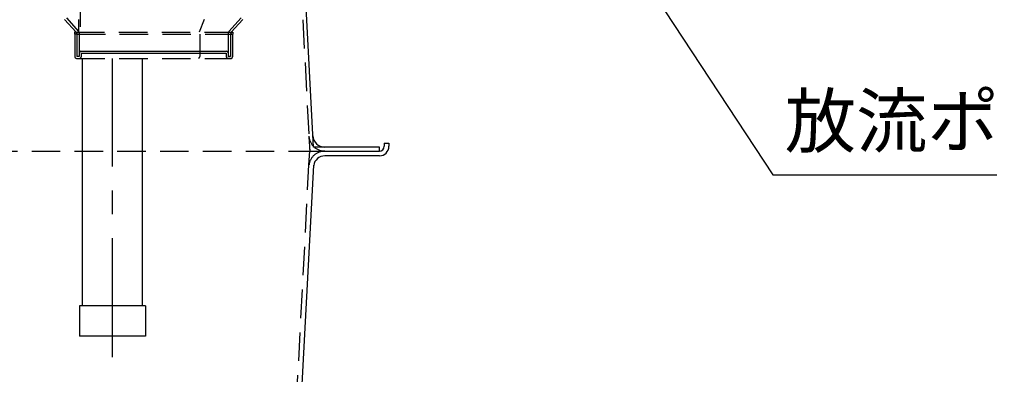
# Model space of a CAD drawing. Units: millimetres, scale not verified. Extents: x -23133 to 8910, y -6308 to 6308.
# Drawn here: x -3657 to -2433, y -3041 to -2593 of the extents above; entities that cross this region are included whole.
import ezdxf
from ezdxf.enums import TextEntityAlignment as Align

# ---------------------------------------------------------------- set-up
doc = ezdxf.new("R2010")
doc.units = ezdxf.units.MM
doc.header["$LTSCALE"] = 30
for name, pattern in [('CHAIN1', [8, 5, -1, 1, -1]), ('DASHED1', [1.8, 1.2, -0.6]), ('DOUBLE_CHAIN1', [8.8, 5, -1, 0.6, -0.6, 0.6, -1])]:
    doc.linetypes.add(name, pattern=pattern)
for name, color, linetype, lineweight in [('0-0_0E', 3, 'Continuous', 25), ('0-1_空気管', 3, 'Continuous', 25), ('0-2_09', 3, 'Continuous', 25), ('0-4_製作', 3, 'Continuous', 25), ('0-A_水管', 3, 'Continuous', 25), ('0-B_0A', 3, 'Continuous', 25)]:
    doc.layers.add(name, color=color, linetype=linetype, lineweight=lineweight)
doc.styles.add('ＭＳ ゴシック', font='')
doc.styles.get('ＭＳ ゴシック').set_extended_font_data('MS Gothic')

msp = doc.modelspace()

# ---------------------------------------------------------------- linework, layer by layer
at = {"layer": '0-0_0E'}
msp.add_lwpolyline([(-2888.43, -2513.02), (-2706.74, -2788.69), (-2241.74, -2788.69)], dxfattribs=at)
at = {"layer": '0-1_空気管', "linetype": 'DOUBLE_CHAIN1'}
for p in [(-3292.06, -2741.57), (-3292.06, -2776.29)]:
    msp.add_line(p, (-3291.15, -2758.93), dxfattribs=at)
at = {"layer": '0-1_空気管'}
for p, q in [((-3197.15, -2748.93), (-3197.15, -2752.93)), ((-3197.15, -2748.93), (-3191.15, -2748.93)), ((-3191.15, -2748.93), (-3191.15, -2752.93)), ((-3272.17, -2758.93), (-3203.15, -2758.93)), ((-3203.15, -2764.93), (-3272.17, -2764.93)), ((-3301.84, -3077.56), (-3286.07, -2776.61))]:
    msp.add_line(p, q, dxfattribs=at)
at = {"layer": '0-1_空気管', "linetype": 'DASHED1'}
for p, q in [((-5909.86, -2758.93), (-3272.42, -2758.93)), ((-3272.17, -2758.93), (-3203.15, -2758.93)), ((-3307.83, -3077.24), (-3292.06, -2776.29))]:
    msp.add_line(p, q, dxfattribs=at)
for centre, start, end in [((-3272.17, -2738.93), 183, 270), ((-3272.17, -2778.93), 90, 172.444)]:
    msp.add_arc(centre, 20, start, end, dxfattribs=at)
at = {"layer": '0-1_空気管'}
for centre, radius, start, end in [((-3272.17, -2738.93), 15, 183, 270), ((-3203.15, -2752.93), 6, 270, 0), ((-3203.15, -2752.93), 12, 270, 0), ((-3272.17, -2778.93), 14, 90, 172.444)]:
    msp.add_arc(centre, radius, start, end, dxfattribs=at)
at = {"layer": '0-2_09', "linetype": 'DASHED1'}
msp.add_line((-3311.12, -2377.88), (-3291.15, -2758.93), dxfattribs=at)
at = {"layer": '0-2_09'}
msp.add_line((-3291.15, -2758.93), (-3203.15, -2758.93), dxfattribs=at)
msp.add_lwpolyline([(-3203.15, -2758.93), (-3203.15, -2753.93), (-3286.41, -2753.93), (-3306.13, -2377.62)], dxfattribs=at)
at = {"layer": '0-4_製作', "linetype": 'CHAIN1'}
msp.add_line((-3539.9, -3018.56), (-3539.9, -2642.23), dxfattribs=at)
at = {"layer": '0-A_水管'}
msp.add_line((-3580.83, -2462.21), (-3580.83, -2602.21), dxfattribs=at)
at = {"layer": '0-B_0A'}
for p, q in [((-3600.34, -2593.08), (-3585.8, -2609.23)), ((-3598.11, -2591.07), (-3582.67, -2608.22)), ((-3377.7, -2591.07), (-3393.13, -2608.22)), ((-3375.47, -2593.08), (-3390, -2609.23)), ((-3587.9, -2609.23), (-3587.9, -2611.73)), ((-3587.4, -2611.73), (-3587.4, -2640.23)), ((-3584.9, -2610.23), (-3584.9, -2639.73)), ((-3581.9, -2610.23), (-3581.9, -2639.73)), ((-3429.87, -2611.73), (-3429.87, -2639.73)), ((-3393.9, -2610.23), (-3393.9, -2639.73)), ((-3390.9, -2611.23), (-3390.9, -2639.73)), ((-3388.4, -2611.73), (-3388.4, -2640.23)), ((-3387.9, -2609.23), (-3387.9, -2611.73)), ((-3584.9, -2639.23), (-3581.9, -2639.23)), ((-3581.9, -2639.73), (-3584.9, -2639.73)), ((-3579.9, -2633.23), (-3395.9, -2633.23)), ((-3579.4, -2635.73), (-3396.4, -2635.73)), ((-3579.4, -2635.73), (-3579.4, -2640.23)), ((-3577.9, -2953.93), (-3577.9, -2641.92)), ((-3501.9, -2953.93), (-3501.9, -2642.23)), ((-3396.4, -2635.73), (-3396.4, -2640.23)), ((-3393.9, -2639.23), (-3390.9, -2639.23)), ((-3393.9, -2639.73), (-3390.9, -2639.73)), ((-3498.4, -2953.93), (-3581.4, -2953.93)), ((-3581.4, -2953.93), (-3581.4, -2991.93)), ((-3498.4, -2953.93), (-3498.4, -2991.93)), ((-3498.4, -2991.93), (-3581.4, -2991.93))]:
    msp.add_line(p, q, dxfattribs=at)
at = {"layer": '0-B_0A', "linetype": 'DASHED1'}
for p, q in [((-3582.9, -2593.16), (-3582.9, -2609.23)), ((-3424.12, -2593.16), (-3430.77, -2609.23)), ((-3585.8, -2609.23), (-3587.9, -2609.23)), ((-3584.9, -2611.73), (-3587.9, -2611.73)), ((-3585.4, -2642.23), (-3390.4, -2642.23))]:
    msp.add_line(p, q, dxfattribs=at)
for points in [[(-3585.8, -2609.23), (-3390, -2609.23), (-3387.9, -2609.23)], [(-3584.9, -2611.73), (-3390.9, -2611.73), (-3387.9, -2611.73)]]:
    msp.add_lwpolyline(points, dxfattribs=at)
for centre, radius, end in [((-3586.9, -2611.23), 2, 90), ((-3584.9, -2610.23), 3, 41.987)]:
    msp.add_arc(centre, radius, 0, end, dxfattribs=at)
at = {"layer": '0-B_0A'}
for centre, radius, start, end in [((-3390.9, -2610.23), 3, 138.013, 180), ((-3388.9, -2611.23), 2, 90, 180), ((-3585.4, -2640.23), 2, 180, 270), ((-3579.9, -2635.23), 2, 90, 180), ((-3581.4, -2640.23), 2, 270, 0), ((-3432.37, -2639.73), 2.5, 293.622, 0), ((-3394.4, -2640.23), 2, 180, 270), ((-3395.9, -2635.23), 2, 0, 90), ((-3390.4, -2640.23), 2, 270, 0)]:
    msp.add_arc(centre, radius, start, end, dxfattribs=at)

# ---------------------------------------------------------------- texts
at = {"layer": '0-0_0E', "color": 4, "style": 'ＭＳ ゴシック'}
msp.add_text('放流ポンプ', height=65.98, dxfattribs=at).set_placement((-2691.74, -2773.69), align=Align.BOTTOM_LEFT)

doc.saveas('drawing.dxf')
